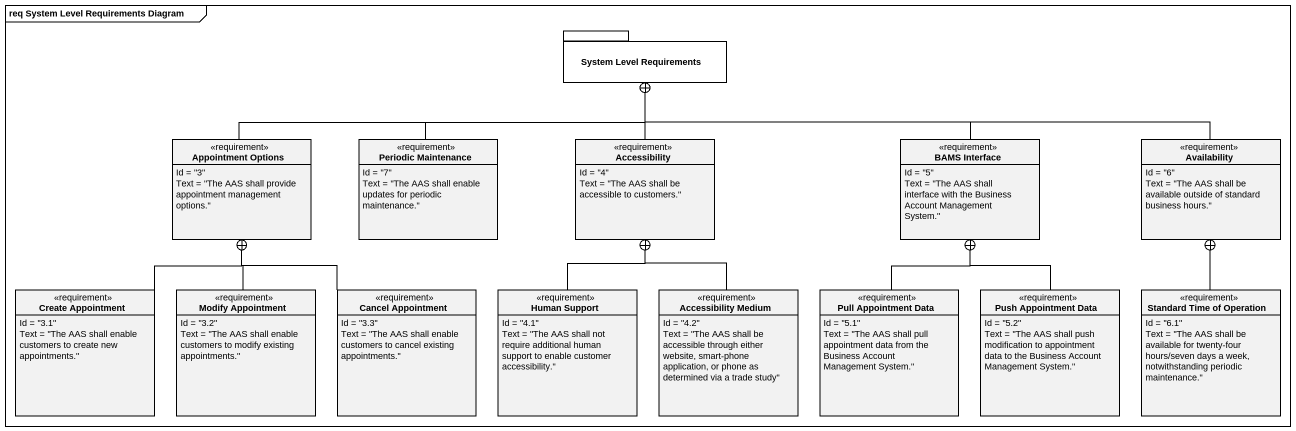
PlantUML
@startuml
mainframe req System Level Requirements Diagram
hide circle
hide empty members
package "System Level Requirements" as System_Level_Requirements {
}
class "Appointment Options" as Appointment_Options <<requirement>> {
  Id = "3"
  Text = "The AAS shall provide appointment management options."
}
class "Periodic Maintenance" as Periodic_Maintenance <<requirement>> {
  Id = "7"
  Text = "The AAS shall enable updates for periodic maintenance."
}
class Accessibility <<requirement>> {
  Id = "4"
  Text = "The AAS shall be accessible to customers."
}
class "BAMS Interface" as BAMS_Interface <<requirement>> {
  Id = "5"
  Text = "The AAS shall interface with the Business Account Management System."
}
class Availability <<requirement>> {
  Id = "6"
  Text = "The AAS shall be available outside of standard business hours."
}
class "Create Appointment" as Create_Appointment <<requirement>> {
  Id = "3.1"
  Text = "The AAS shall enable customers to create new appointments."
}
class "Modify Appointment" as Modify_Appointment <<requirement>> {
  Id = "3.2"
  Text = "The AAS shall enable customers to modify existing appointments."
}
class "Cancel Appointment" as Cancel_Appointment <<requirement>> {
  Id = "3.3"
  Text = "The AAS shall enable customers to cancel existing appointments."
}
class "Human Support" as Human_Support <<requirement>> {
  Id = "4.1"
  Text = "The AAS shall not require additional human support to enable customer accessibility."
}
class "Accessibility Medium" as Accessibility_Medium <<requirement>> {
  Id = "4.2"
  Text = "The AAS shall be accessible through either website, smart-phone application, or phone as determined via a trade study"
}
class "Pull Appointment Data" as Pull_Appointment_Data <<requirement>> {
  Id = "5.1"
  Text = "The AAS shall pull appointment data from the Business Account Management System."
}
class "Push Appointment Data" as Push_Appointment_Data <<requirement>> {
  Id = "5.2"
  Text = "The AAS shall push modification to appointment data to the Business Account Management System."
}
class "Standard Time of Operation" as Standard_Time_of_Operation <<requirement>> {
  Id = "6.1"
  Text = "The AAS shall be available for twenty-four hours/seven days a week, notwithstanding periodic maintenance."
}
Appointment_Options -right-+ System_Level_Requirements
Periodic_Maintenance -up-+ System_Level_Requirements
Accessibility -up-+ System_Level_Requirements
BAMS_Interface -left-+ System_Level_Requirements
Availability -left-+ System_Level_Requirements
Create_Appointment -up-+ Appointment_Options
Modify_Appointment -up-+ Appointment_Options
Cancel_Appointment -up-+ Appointment_Options
Human_Support -up-+ Accessibility
Accessibility_Medium -up-+ Accessibility
Pull_Appointment_Data -up-+ BAMS_Interface
Push_Appointment_Data -up-+ BAMS_Interface
Standard_Time_of_Operation -up-+ Availability
@enduml
